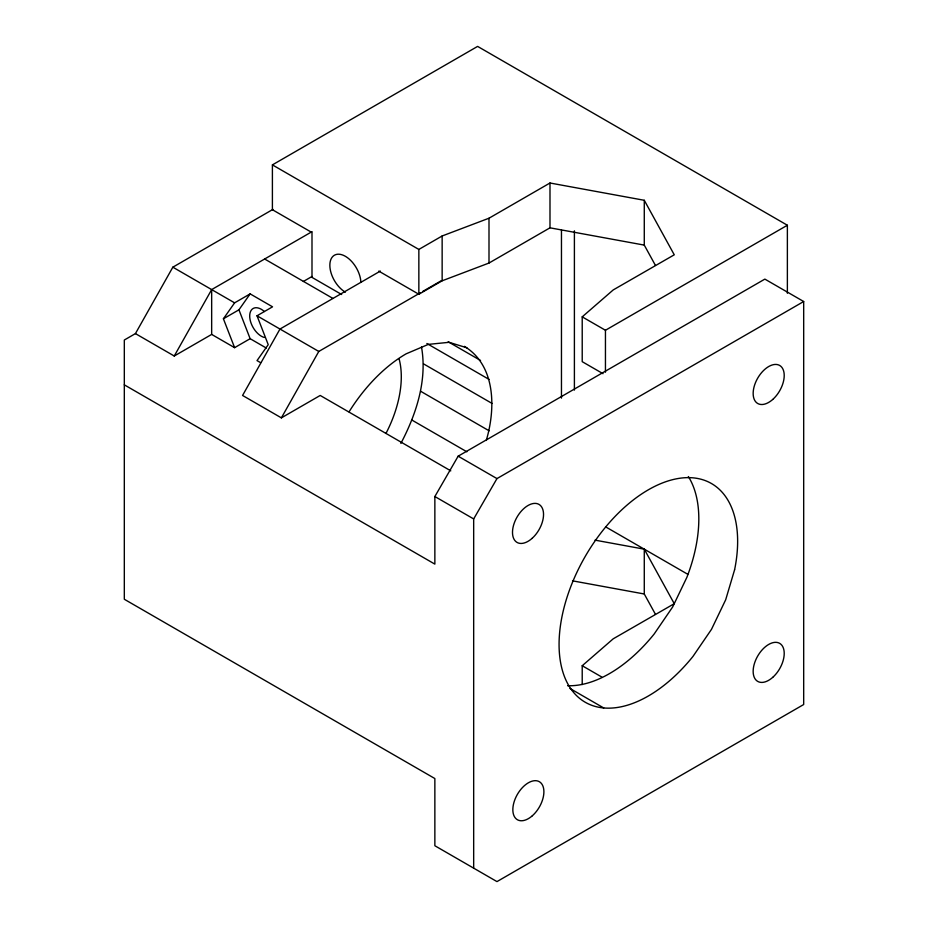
<?xml version="1.0" encoding="UTF-8"?>
<svg xmlns="http://www.w3.org/2000/svg" width="928" height="928" viewBox="0 0 928 928"><rect width="100%" height="100%" fill="white"/><g stroke="black" fill="none" stroke-linecap="round" stroke-linejoin="round"><path stroke-width="1.39" d="M400.884 443.41C416.289 414.143 427.414 380.26 421.498 346.956M486.272 440.44C495.68 408.9 495.958 365.551 464.406 346.364M124.317 384.842L434.861 564.12L434.861 496.526L458.154 456.182L764.858 279.108L803.683 301.519L803.683 704.526L496.967 881.6L434.861 845.744L434.861 778.546L124.317 599.256L124.317 340.019L135.43 333.604L172.84 267.183L272.913 209.403M135.43 333.604L174.255 356.016L211.665 289.594L312.063 231.629M380.376 271.069L279.978 329.034L242.568 395.456L281.381 417.867L318.791 351.445L420.164 292.923M473.674 868.156L473.674 518.938L496.967 478.593L803.683 301.519M266.324 348.046L250.142 338.697L234.61 347.664L223.404 318.78L234.61 302.841L250.142 293.874L272.554 306.82L257.021 315.787L268.227 344.659L257.021 360.609L260.652 362.697M223.404 318.78L238.937 309.824L250.142 293.874M603.014 373.682L582.216 361.676L582.216 316.854L613.222 289.93L674.262 254.806L644.276 200.286L549.991 183.002L488.998 218.219L442.146 235.979L418.853 249.435L272.403 164.882L272.403 209.705L311.994 232.557L311.994 277.379L341.666 294.512M582.216 684.539L582.216 665.736L613.222 638.812L674.262 603.687L644.276 549.167L595.022 540.142M272.403 164.882L477.618 46.4L787.373 225.237L787.373 293.271M174.255 356.016L211.665 334.416L234.61 347.664M303.328 281.486L312.063 276.451M422.669 291.473L441.438 280.639M378.763 271.104L418.853 294.257L442.146 280.801L488.998 263.042L549.991 227.824L644.276 245.108L655.435 265.396M281.381 417.867L320.206 395.456L450.776 470.844M582.216 316.854L605.45 330.264L787.373 225.237M572.506 580.835L644.276 593.99L655.435 614.278M466.9 347.803L449.106 342.316L428.376 344.369L406.139 353.823A121.522 70.168 -60 0 0 349.079 411.8M448.178 341.771L480.553 360.47M426.868 343.499L489.137 379.448M264.642 259.005L332.955 298.445M423.562 363.892L492.072 403.436M420.639 391.268L489.137 430.812M172.84 267.183L234.61 302.841M257.021 315.787L318.791 351.445M605.59 526.837L687.752 574.27M412.055 420.152L466.854 451.785M458.154 456.182L496.967 478.593M434.861 496.526L473.674 518.938M582.216 665.736L601.785 677.034M569.908 688.425L603.71 707.948M238.937 309.824L250.142 338.697M644.276 200.286L644.276 245.108M644.276 549.167L644.276 593.99M605.45 330.264L605.45 372.198M574.397 230.828L574.397 390.096M561.463 230.167L561.463 398.124M549.991 183.002L549.991 227.824M488.998 218.219L488.998 263.042M442.146 235.979L442.146 280.801M418.853 249.435L418.853 294.257M211.665 289.594L211.665 334.416M345.378 292.169A21.959 12.679 60 0 1 329.858 265.675A21.959 12.679 60 0 1 344.706 255.942A21.959 12.679 60 0 1 360.876 282.019M264.364 337.49A16.472 9.512 60 0 1 249.702 316.03A16.472 9.512 60 0 1 264.364 311.506M688.356 476.563A126.254 72.894 -60 0 1 686.859 577.39L672.672 606.935L654.182 633.986A126.254 72.894 -60 0 1 567.6 685.711M399.121 358.974A90.028 51.98 -60 0 1 385.967 433.434M734.593 569.792L725.673 599.801L711.486 629.346L692.996 656.398A126.254 72.894 -60 0 1 562.113 669.366A126.254 72.894 -60 0 1 648.359 489.798A126.254 72.894 -60 0 1 734.593 569.792M772.711 677.37A21.959 12.679 -60 0 0 779.671 643.359A21.959 12.679 -60 0 0 753.687 666.385A21.959 12.679 -60 0 0 772.711 677.37M532.382 815.724A21.959 12.679 -60 0 0 539.342 781.701A21.959 12.679 -60 0 0 513.37 804.738A21.959 12.679 -60 0 0 532.382 815.724M532.034 538.414A21.959 12.679 -60 0 0 538.994 504.403A21.959 12.679 -60 0 0 513.022 527.44A21.959 12.679 -60 0 0 532.034 538.414M772.711 399.469A21.959 12.679 -60 0 0 779.671 365.458A21.959 12.679 -60 0 0 753.687 388.496A21.959 12.679 -60 0 0 772.711 399.469"/></g></svg>
